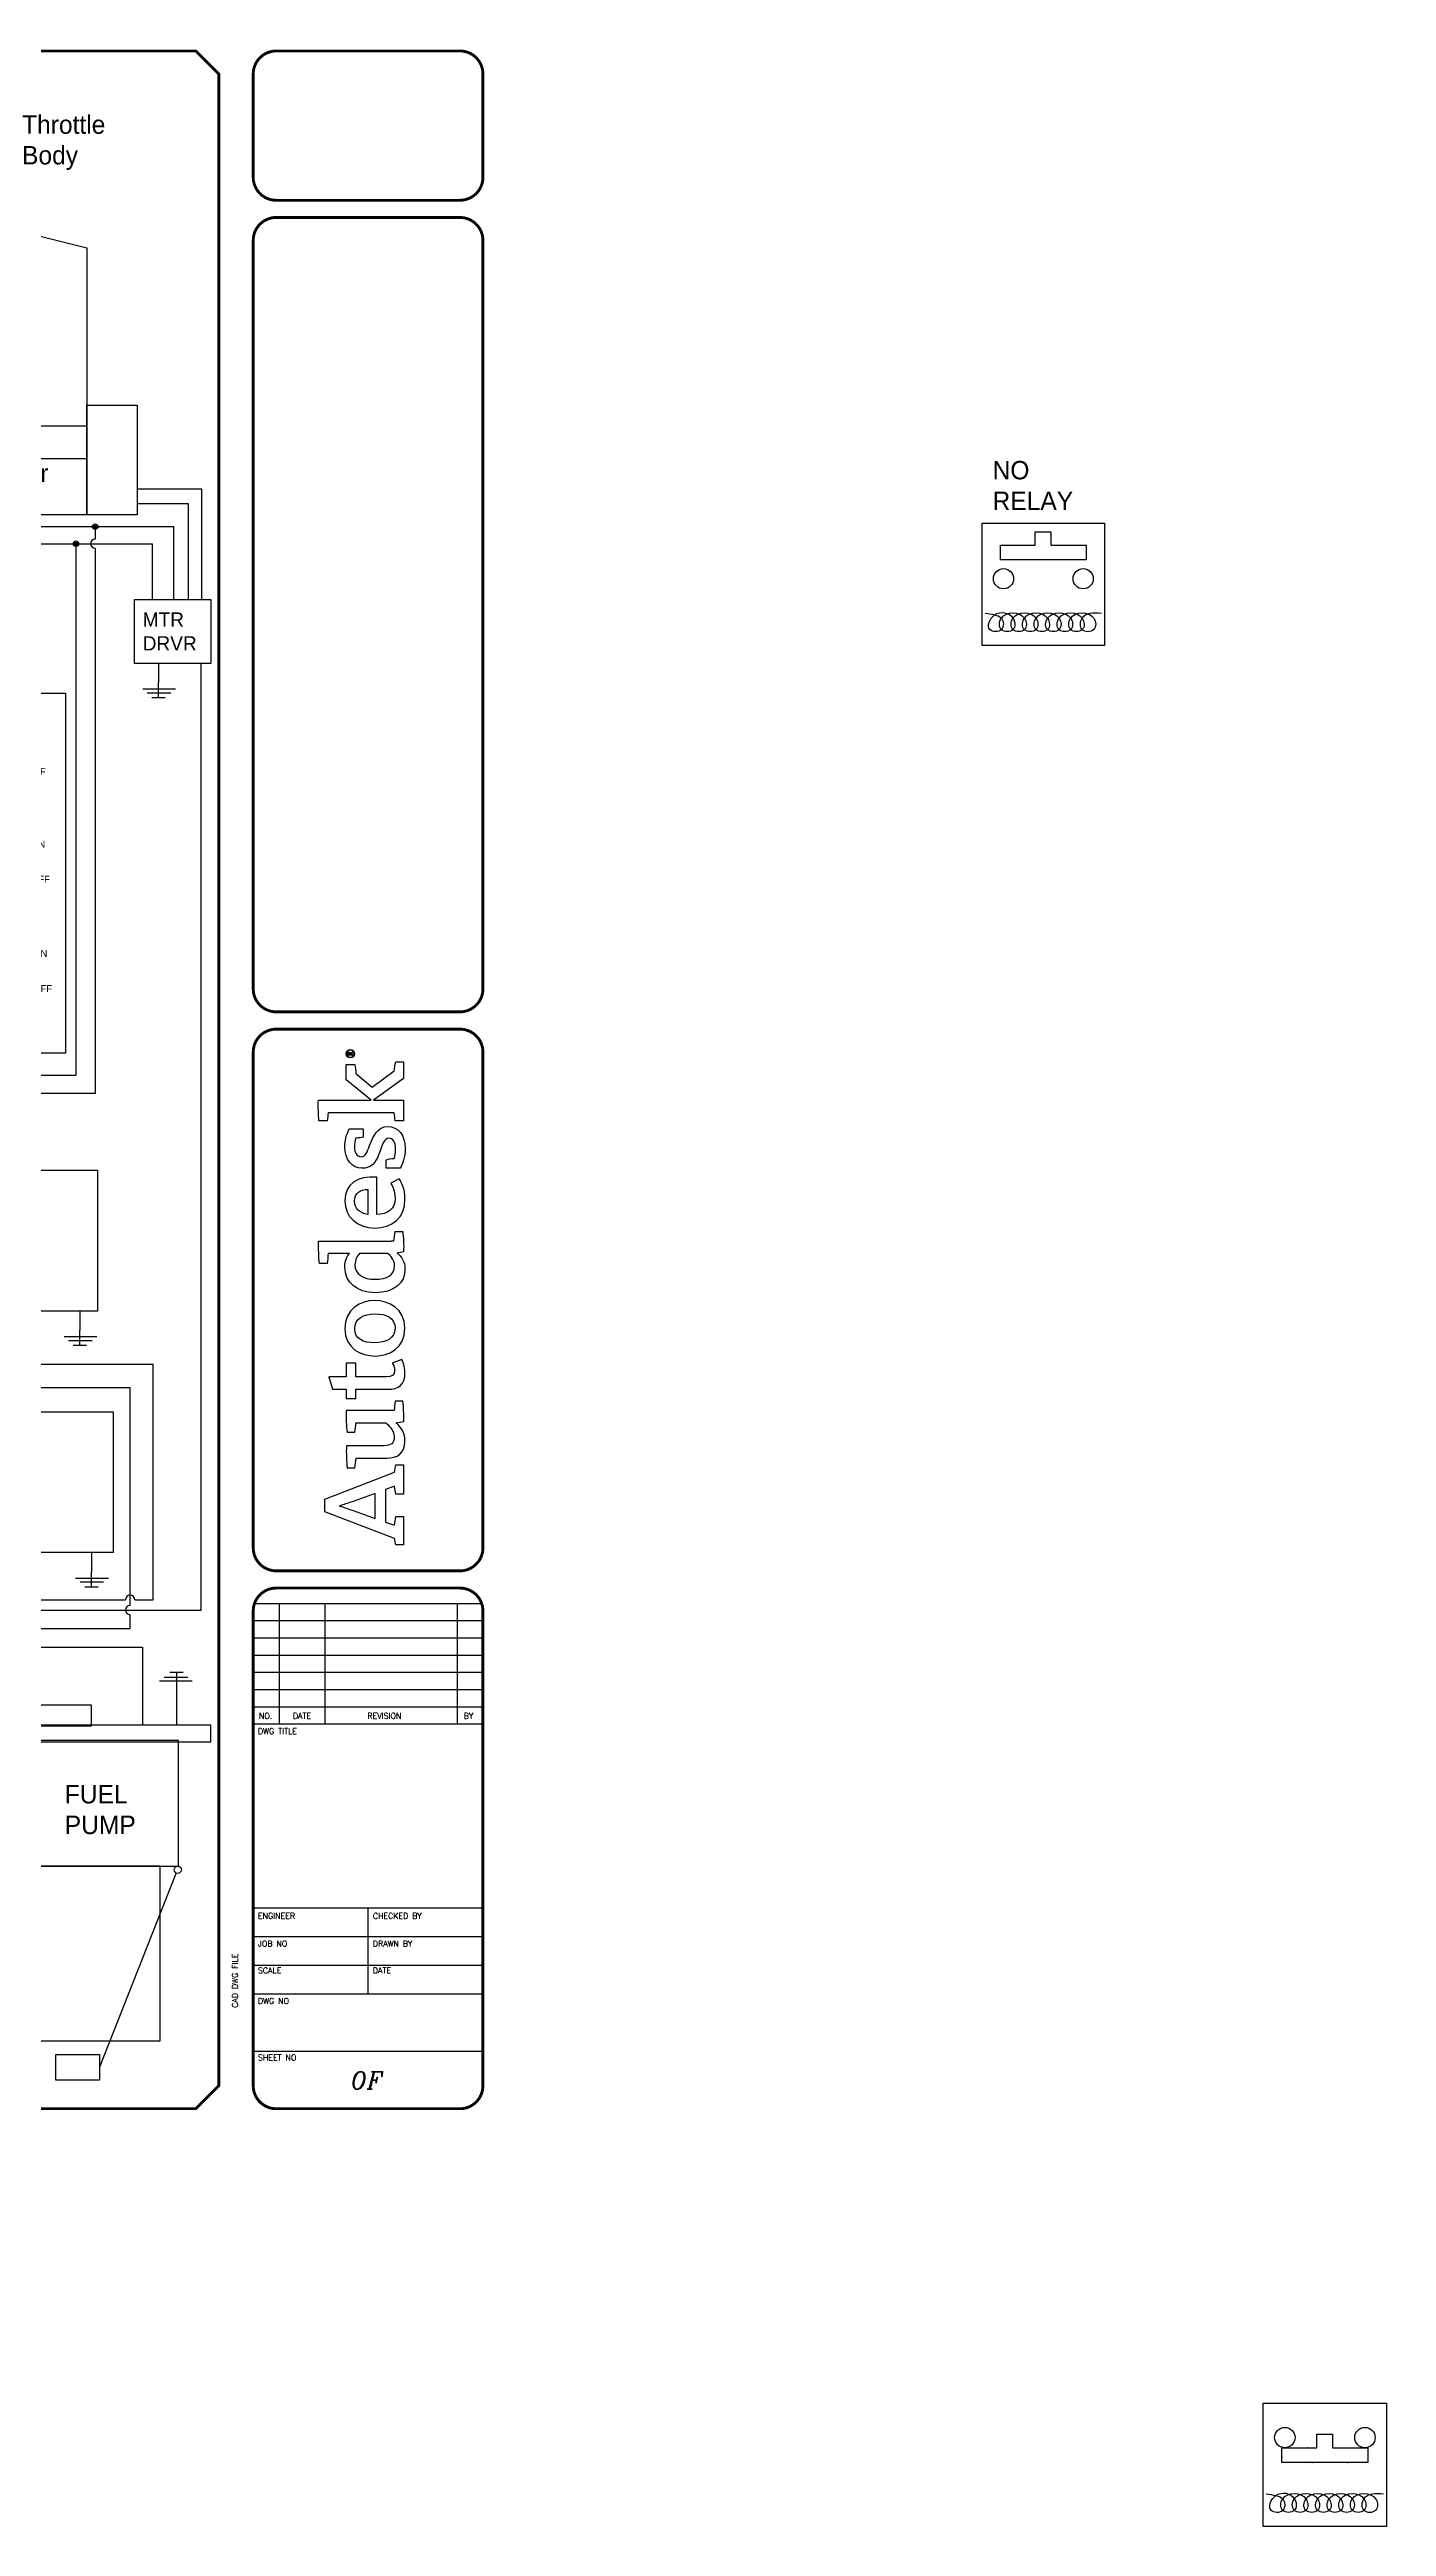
# Model space of a CAD drawing. Header units: inches. Extents: x 0 to 43.3, y -4.5 to 22.4.
# Drawn here: x 28.75 to 43.3, y -4.52 to 22.44 of the extents above; entities that cross this region are included whole.
import ezdxf
from ezdxf.enums import TextEntityAlignment as Align

# ---------------------------------------------------------------- set-up
doc = ezdxf.new("R2010")
doc.units = ezdxf.units.IN
doc.header["$MEASUREMENT"] = 0
for name, color, linetype in [('Analog', 50, 'Continuous'), ('Annotate', 50, 'Continuous'), ('Digital', 170, 'Continuous'), ('LAYER_1', 160, 'Continuous'), ('Power 12v', 10, 'Continuous'), ('Power 5v', 20, 'Continuous'), ('SYMS', 7, 'Continuous'), ('TITLE', 7, 'Continuous'), ('WIRES', 7, 'Continuous')]:
    doc.layers.add(name, color=color, linetype=linetype)
doc.styles.add('ITALIC', font='ITALIC')
doc.styles.add('SIMPLEX', font='SIMPLEX')

# ---------------------------------------------------------------- blocks, each defined once
blk = doc.blocks.new('AI9-BLK2')
at = {"layer": 'LAYER_1', "color": 7}
blk.add_circle((0, 0), 2.03, dxfattribs=at)
blk.add_open_spline([(1.7, 0), (1.7, -1), (1, -1.8), (0, -1.8), (-1, -1.8), (-1.7, -1), (-1.7, 0), (-1.7, 1), (-1, 1.8), (0, 1.8), (1, 1.8), (1.7, 1), (1.7, 0)], degree=3, knots=[0, 0, 0, 0, 1, 1, 1, 2, 2, 2, 3, 3, 3, 4, 4, 4, 4], dxfattribs=at)
blk = doc.blocks.new('AI9-BLK1')
at = {"layer": 'LAYER_1', "color": 7}
for points, knots in [([(0.7, -1.1), (0.7, -1.1), (0.2, -0.4), (0.2, -0.4), (0.1, -0.2), (0, -0.2), (-0.1, -0.1), (0.3, 0), (0.5, 0.2), (0.5, 0.5), (0.5, 0.8), (0.3, 1.1), (-0.2, 1.1), (-0.2, 1.1), (-0.8, 1.1), (-0.8, 1.1), (-0.8, 1.1), (-0.8, -1.1), (-0.8, -1.1), (-0.8, -1.1), (-0.5, -1.1), (-0.5, -1.1), (-0.5, -1.1), (-0.5, -0.1), (-0.5, -0.1), (-0.4, -0.1), (-0.3, -0.2), (-0.2, -0.3), (-0.2, -0.3), (0.3, -1.1), (0.3, -1.1), (0.3, -1.1), (0.7, -1.1), (0.7, -1.1)], [0, 0, 0, 0, 1, 1, 1, 2, 2, 2, 3, 3, 3, 4, 4, 4, 5, 5, 5, 6, 6, 6, 7, 7, 7, 8, 8, 8, 9, 9, 9, 10, 10, 10, 11, 11, 11, 11]), ([(0.2, 0.5), (0.2, 0.2), (-0.1, 0.1), (-0.3, 0.1), (-0.3, 0.1), (-0.5, 0.1), (-0.5, 0.1), (-0.5, 0.1), (-0.5, 0.8), (-0.5, 0.8), (-0.5, 0.8), (-0.2, 0.8), (-0.2, 0.8), (0.1, 0.8), (0.2, 0.7), (0.2, 0.5)], [0, 0, 0, 0, 1, 1, 1, 2, 2, 2, 3, 3, 3, 4, 4, 4, 5, 5, 5, 5])]:
    blk.add_open_spline(points, degree=3, knots=knots, dxfattribs=at)
blk = doc.blocks.new('LOGO')
for points, knots in [([(35.2, 4.3), (35.2, 4.3), (22.1, 38.1), (22.1, 38.1), (22.1, 38.1), (16.1, 38.1), (16.1, 38.1), (16.1, 38.1), (3.2, 4.3), (3.2, 4.3), (2.2, 4.2), (0.9, 4), (0, 3.7), (0, 3.7), (0, 0), (0, 0), (0, 0), (13.7, 0), (13.7, 0), (13.7, 0), (13.7, 3.7), (13.7, 3.7), (12.4, 4), (10.9, 4.3), (9.5, 4.4), (9.5, 4.4), (11.1, 8.8), (11.1, 8.8), (11.1, 8.8), (26.8, 8.8), (26.8, 8.8), (26.8, 8.8), (28.4, 4.3), (28.4, 4.3), (27, 4.2), (25.8, 4), (24.5, 3.7), (24.5, 3.7), (24.5, 0), (24.5, 0), (24.5, 0), (38.7, 0), (38.7, 0), (38.7, 0), (38.7, 3.7), (38.7, 3.7), (37.9, 3.9), (36, 4.3), (35.2, 4.3)], [0, 0, 0, 0, 1, 1, 1, 2, 2, 2, 3, 3, 3, 4, 4, 4, 5, 5, 5, 6, 6, 6, 7, 7, 7, 8, 8, 8, 9, 9, 9, 10, 10, 10, 11, 11, 11, 12, 12, 12, 13, 13, 13, 14, 14, 14, 15, 15, 15, 16, 16, 16, 16]), ([(70.8, 23.1), (70.8, 23.1), (70.8, 27.7), (70.8, 27.7), (70.8, 27.7), (75.3, 27.7), (75.3, 27.7), (75.3, 27.7), (75.3, 34.3), (75.3, 34.3), (75.3, 34.3), (81.3, 36.2), (81.3, 36.2), (81.3, 36.2), (81.3, 27.7), (81.3, 27.7), (81.3, 27.7), (88, 27.7), (88, 27.7), (88, 27.7), (88, 23.1), (88, 23.1), (88, 23.1), (81.3, 23.1), (81.3, 23.1), (81.3, 23.1), (81.3, 8.4), (81.3, 8.4), (81.3, 5.6), (82.1, 4.3), (84.3, 4.3), (86, 4.3), (87.5, 5.1), (88, 5.5), (88, 5.5), (89.7, 0.9), (89.7, 0.9), (88.7, 0.3), (86.5, -0.7), (83.2, -0.7), (77.6, -0.7), (75.3, 2.4), (75.3, 7.4), (75.3, 7.4), (75.3, 23.1), (75.3, 23.1), (75.3, 23.1), (70.8, 23.1), (70.8, 23.1)], [0, 0, 0, 0, 1, 1, 1, 2, 2, 2, 3, 3, 3, 4, 4, 4, 5, 5, 5, 6, 6, 6, 7, 7, 7, 8, 8, 8, 9, 9, 9, 10, 10, 10, 11, 11, 11, 12, 12, 12, 13, 13, 13, 14, 14, 14, 15, 15, 15, 16, 16, 16, 16]), ([(147.1, 4.7), (147.1, 5.4), (147, 6.1), (147, 6.9), (147, 6.9), (147, 41.1), (147, 41.1), (143.4, 41.2), (139.3, 41), (136.1, 40.7), (136.1, 40.7), (136.1, 37), (136.1, 37), (137.7, 36.8), (139.6, 36.6), (141, 36.4), (141, 36.4), (141, 36.4), (141, 36.4), (141, 36.4), (141, 26.2), (141, 26.2), (140, 27.1), (138, 28.4), (134.3, 28.4), (127.3, 28.4), (122, 22.6), (122, 13.8), (122, 4.5), (126.6, -0.7), (133.4, -0.7), (137.1, -0.7), (139.6, 1.1), (141.3, 3.1), (141.3, 2.1), (141.6, 0.6), (141.8, 0), (145.2, -0.2), (148.7, 0.1), (151.7, 0.4), (151.7, 0.4), (151.7, 4.1), (151.7, 4.1), (150.2, 4.2), (148.4, 4.5), (147.1, 4.7)], [0, 0, 0, 0, 1, 1, 1, 2, 2, 2, 3, 3, 3, 4, 4, 4, 5, 5, 5, 6, 6, 6, 7, 7, 7, 8, 8, 8, 9, 9, 9, 10, 10, 10, 11, 11, 11, 12, 12, 12, 13, 13, 13, 14, 14, 14, 15, 15, 15, 15]), ([(229.4, 4.6), (229.4, 4.6), (221.5, 15.2), (221.5, 15.2), (221.5, 15.2), (228, 23), (228, 23), (229.4, 23.1), (231.3, 23.3), (232.4, 23.6), (232.4, 23.6), (232.4, 27.7), (232.4, 27.7), (232.4, 27.7), (225, 27.7), (225, 27.7), (225, 27.7), (215.2, 15.6), (215.2, 15.6), (215.2, 15.6), (215.2, 41.2), (215.2, 41.2), (211.8, 41.3), (208.2, 41.2), (205.1, 40.9), (205.1, 40.9), (205.1, 36.9), (205.1, 36.9), (206.5, 36.8), (208, 36.6), (209.1, 36.5), (209.1, 36.5), (209.1, 4.5), (209.1, 4.5), (207.8, 4.4), (206.3, 4.2), (205.1, 4), (205.1, 4), (205.1, 0), (205.1, 0), (205.1, 0), (215.2, 0), (215.2, 0), (215.2, 0), (215.2, 14.5), (215.2, 14.5), (215.2, 14.5), (225.6, 0), (225.6, 0), (225.6, 0), (233.7, 0), (233.7, 0), (233.7, 0), (233.7, 3.8), (233.7, 3.8), (232.2, 4.2), (230.6, 4.4), (229.4, 4.6)], [0, 0, 0, 0, 1, 1, 1, 2, 2, 2, 3, 3, 3, 4, 4, 4, 5, 5, 5, 6, 6, 6, 7, 7, 7, 8, 8, 8, 9, 9, 9, 10, 10, 10, 11, 11, 11, 12, 12, 12, 13, 13, 13, 14, 14, 14, 15, 15, 15, 16, 16, 16, 17, 17, 17, 18, 18, 18, 19, 19, 19, 19]), ([(12.8, 13.8), (12.8, 13.8), (16.6, 24.3), (16.6, 24.3), (17.8, 27.5), (18.2, 28.8), (18.8, 30.9), (18.8, 30.9), (18.9, 30.9), (18.9, 30.9), (19.6, 28.9), (20, 27.5), (21.1, 24.3), (21.1, 24.3), (24.9, 13.8), (24.9, 13.8), (24.9, 13.8), (12.8, 13.8), (12.8, 13.8)], [0, 0, 0, 0, 1, 1, 1, 2, 2, 2, 3, 3, 3, 4, 4, 4, 5, 5, 5, 6, 6, 6, 6]), ([(59.7, -0.1), (59.5, 0.6), (59.2, 2.6), (59.1, 3.8), (57.8, 2), (54.9, -0.7), (50.2, -0.7), (44.2, -0.7), (42, 3.1), (42, 8.1), (42, 8.1), (42, 22.9), (42, 22.9), (40.6, 23.2), (38.8, 23.4), (37.3, 23.5), (37.3, 23.5), (37.3, 27.3), (37.3, 27.3), (40.3, 27.6), (44.4, 27.8), (48, 27.6), (48, 27.6), (48, 9.3), (48, 9.3), (48, 6.2), (49.1, 4.5), (52.3, 4.5), (55.8, 4.5), (58.4, 7.9), (59, 8.6), (59, 8.6), (59, 23), (59, 23), (57.8, 23.2), (56, 23.4), (54.6, 23.5), (54.6, 23.5), (54.6, 27.3), (54.6, 27.3), (57.6, 27.7), (61.5, 27.8), (65, 27.7), (65, 27.7), (65, 4.6), (65, 4.6), (66.3, 4.4), (68.1, 4.2), (69.6, 4.1), (69.6, 4.1), (69.6, 0.3), (69.6, 0.3), (66.7, 0), (63, -0.2), (59.7, -0.1)], [0, 0, 0, 0, 1, 1, 1, 2, 2, 2, 3, 3, 3, 4, 4, 4, 5, 5, 5, 6, 6, 6, 7, 7, 7, 8, 8, 8, 9, 9, 9, 10, 10, 10, 11, 11, 11, 12, 12, 12, 13, 13, 13, 14, 14, 14, 15, 15, 15, 16, 16, 16, 17, 17, 17, 18, 18, 18, 18]), ([(104.8, -0.7), (95.2, -0.7), (91.4, 7), (91.4, 13.8), (91.4, 20.6), (95.1, 28.4), (104.6, 28.4), (114.1, 28.4), (118.3, 20.8), (118.3, 14), (118.3, 7.2), (114.2, -0.7), (104.8, -0.7)], [0, 0, 0, 0, 1, 1, 1, 2, 2, 2, 3, 3, 3, 4, 4, 4, 4]), ([(167.6, 4.1), (171.4, 4.1), (173.8, 5.5), (175, 6.2), (175, 6.2), (177.1, 2.1), (177.1, 2.1), (175.5, 1.1), (172.6, -0.7), (167.2, -0.7), (158.2, -0.7), (153.3, 5.5), (153.3, 14), (153.3, 22.5), (158.9, 28.4), (166.4, 28.4), (174.6, 28.4), (178.7, 22.5), (177.9, 12.9), (177.9, 12.9), (159.8, 12.9), (159.8, 12.9), (160, 7.9), (162.3, 4.1), (167.6, 4.1)], [0, 0, 0, 0, 1, 1, 1, 2, 2, 2, 3, 3, 3, 4, 4, 4, 5, 5, 5, 6, 6, 6, 7, 7, 7, 8, 8, 8, 8]), ([(193.3, 16.4), (190.2, 17.6), (187.8, 18.3), (187.8, 20.5), (187.8, 22.6), (189.9, 23.7), (192.6, 23.7), (194.1, 23.7), (195.6, 23.5), (196.8, 23.1), (196.9, 21.9), (197.1, 20.1), (197.3, 19.6), (197.3, 19.6), (201.3, 19.6), (201.3, 19.6), (201.3, 19.6), (201.3, 26.1), (201.3, 26.1), (200.2, 26.8), (197.1, 28.4), (192.4, 28.4), (186.5, 28.4), (182.2, 25), (182.2, 20.1), (182.2, 15.7), (184.9, 13.4), (189.1, 11.9), (193.4, 10.4), (196.7, 9.3), (196.7, 7.2), (196.7, 5.1), (195, 3.9), (191.4, 3.9), (189.9, 3.9), (188.1, 4.1), (187, 4.6), (186.9, 5.9), (186.6, 7.8), (186.3, 8.4), (186.3, 8.4), (182.3, 8.4), (182.3, 8.4), (182.3, 8.4), (182.3, 1.6), (182.3, 1.6), (182.3, 1.6), (182.3, 1.6), (182.3, 1.6), (184.1, 0.5), (187.5, -0.8), (191.8, -0.8), (198.3, -0.8), (202.4, 2.6), (202.4, 7.8), (202.4, 12.5), (197.8, 14.6), (193.3, 16.4)], [0, 0, 0, 0, 1, 1, 1, 2, 2, 2, 3, 3, 3, 4, 4, 4, 5, 5, 5, 6, 6, 6, 7, 7, 7, 8, 8, 8, 9, 9, 9, 10, 10, 10, 11, 11, 11, 12, 12, 12, 13, 13, 13, 14, 14, 14, 15, 15, 15, 16, 16, 16, 17, 17, 17, 18, 18, 18, 19, 19, 19, 19]), ([(104.5, 23.6), (99.6, 23.6), (97.8, 19.5), (97.8, 14), (97.8, 8.5), (99.9, 4.1), (104.8, 4.1), (109.8, 4.1), (111.8, 8.2), (111.8, 13.8), (111.8, 19.3), (109.5, 23.6), (104.5, 23.6)], [0, 0, 0, 0, 1, 1, 1, 2, 2, 2, 3, 3, 3, 4, 4, 4, 4]), ([(141, 7.6), (140.3, 6.7), (138.2, 4.3), (135, 4.3), (130.5, 4.3), (128.5, 8.1), (128.5, 13.8), (128.5, 19.6), (130.9, 23.5), (135.4, 23.5), (138.3, 23.5), (139.9, 22.3), (141, 21.3), (141, 21.3), (141, 7.6), (141, 7.6)], [0, 0, 0, 0, 1, 1, 1, 2, 2, 2, 3, 3, 3, 4, 4, 4, 5, 5, 5, 5]), ([(172, 17.3), (171.9, 20.8), (170.4, 23.7), (166.3, 23.7), (162.6, 23.7), (160.6, 21.2), (159.9, 17.3), (159.9, 17.3), (172, 17.3), (172, 17.3)], [0, 0, 0, 0, 1, 1, 1, 2, 2, 2, 3, 3, 3, 3])]:
    blk.add_open_spline(points, degree=3, knots=knots)
for name, p in [('AI9-BLK2', (237.6, 25.7)), ('AI9-BLK1', (237.8, 25.7))]:
    blk.add_blockref(name, p)
blk = doc.blocks.new('Breakout')
blk.add_lwpolyline([(0, 2.995), (2.45, 2.995), (2.45, 0), (0, 0)], close=True)
for points in [[(1.905, 2.291), (1.935, 2.292), (2.05, 2.49), (1.935, 2.689), (1.706, 2.689), (1.592, 2.49), (1.706, 2.292), (1.734, 2.292)], [(0.673, 2.281), (0.704, 2.282), (0.818, 2.48), (0.704, 2.679), (0.475, 2.679), (0.36, 2.48), (0.475, 2.282), (0.503, 2.282)], [(0.681, 1.413), (0.711, 1.414), (0.826, 1.613), (0.711, 1.811), (0.482, 1.811), (0.368, 1.613), (0.482, 1.414), (0.511, 1.414)], [(1.914, 1.409), (1.945, 1.41), (2.059, 1.609), (1.945, 1.807), (1.716, 1.807), (1.601, 1.609), (1.716, 1.41), (1.744, 1.41)], [(0.683, 0.492), (0.713, 0.494), (0.828, 0.692), (0.713, 0.89), (0.484, 0.89), (0.37, 0.692), (0.484, 0.494), (0.512, 0.494)], [(1.927, 0.517), (1.958, 0.518), (2.072, 0.717), (1.958, 0.915), (1.729, 0.915), (1.614, 0.717), (1.729, 0.518), (1.757, 0.519)]]:
    blk.add_lwpolyline(points)
for centre, radius, start, end in [((0.589, 2.481), 0.248, 286.1518, 253.632), ((1.82, 2.49), 0.248, 286.1518, 253.632), ((0.587, 2.478), 0.102, 338.173, 203.081), ((1.819, 2.488), 0.102, 338.173, 203.081), ((0.596, 1.613), 0.248, 286.1518, 253.632), ((1.83, 1.609), 0.248, 286.1518, 253.632), ((0.595, 1.61), 0.102, 338.173, 203.081), ((1.828, 1.606), 0.102, 338.173, 203.081), ((0.598, 0.692), 0.248, 286.1518, 253.632), ((1.843, 0.717), 0.248, 286.1518, 253.632), ((0.597, 0.689), 0.102, 338.173, 203.081), ((1.841, 0.714), 0.102, 338.173, 203.081)]:
    blk.add_arc(centre, radius, start, end)
for points in [[(0.496, 2.49), (0.581, 2.205), (0.597, 2.205), (0.679, 2.488)], [(1.727, 2.5), (1.812, 2.215), (1.828, 2.215), (1.911, 2.498)], [(0.503, 1.622), (0.589, 1.337), (0.604, 1.337), (0.687, 1.62)], [(1.736, 1.618), (1.822, 1.333), (1.837, 1.333), (1.92, 1.616)], [(0.505, 0.701), (0.59, 0.416), (0.606, 0.416), (0.689, 0.7)], [(1.75, 0.726), (1.835, 0.441), (1.851, 0.441), (1.933, 0.724)]]:
    blk.add_spline(points, degree=3)
at = {"layer": 'Annotate', "attachment_point": 1}
for s, width, insert, char_height in [('ON\\P\\P^JOFF', 1.89478, (0.931, 2.666), 0.0584), ('ON\\P\\P^JOFF', 0.51151, (2.13, 2.663), 0.0584), ('Brake 1', 2.52245, (0.287, 2.123), 0.1224), ('Brake 2', 1.17289, (1.468, 2.099), 0.1224), ('ON\\P\\P^JOFF', 6.71642, (0.926, 1.787), 0.0584), ('ON\\P\\P^JOFF', 6.71642, (2.165, 1.767), 0.0584), ('TPS 1', 6.76963, (0.387, 1.202), 0.1224), ('TPS 2', 6.76963, (1.622, 1.209), 0.1224), ('ON\\P\\P^JOFF', 6.71642, (0.924, 0.839), 0.0584), ('ON\\P\\P^JOFF', 6.71642, (2.183, 0.857), 0.0584), ('APPS 1', 6.76963, (0.294, 0.352), 0.1224), ('APPS 2', 6.76963, (1.578, 0.349), 0.1224)]:
    blk.add_mtext_dynamic_manual_height_columns(s, width=width, gutter_width=1, heights=[0], dxfattribs=dict(at, insert=insert, char_height=char_height))
blk = doc.blocks.new('NO relay')
blk.add_lwpolyline([(0, 1.333), (1.333, 1.333), (1.333, 0), (0, 0)], close=True)
for points in [[(0.75, 1.094), (1.134, 1.094), (1.134, 0.932), (0.201, 0.932), (0.201, 1.094), (0.58, 1.094)], [(0.58, 1.094), (0.58, 1.24), (0.75, 1.24), (0.75, 1.094), (0.75, 1.094)]]:
    blk.add_lwpolyline(points)
for centre in [(0.234, 0.728), (1.101, 0.728)]:
    blk.add_circle(centre, 0.11)
blk.add_spline([(0.034, 0.354), (0.137, 0.335), (0.211, 0.299), (0.211, 0.174), (0.086, 0.174), (0.137, 0.335), (0.337, 0.299), (0.337, 0.174), (0.211, 0.174), (0.211, 0.299), (0.462, 0.299), (0.462, 0.174), (0.337, 0.174), (0.337, 0.299), (0.588, 0.299), (0.588, 0.174), (0.462, 0.174), (0.462, 0.299), (0.713, 0.299), (0.713, 0.174), (0.588, 0.174), (0.588, 0.299), (0.839, 0.299), (0.839, 0.174), (0.713, 0.174), (0.713, 0.299), (0.965, 0.299), (0.965, 0.174), (0.839, 0.174), (0.839, 0.299), (1.09, 0.299), (1.09, 0.174), (0.965, 0.174), (0.965, 0.299), (1.216, 0.299), (1.216, 0.174), (1.09, 0.174), (1.09, 0.299), (1.301, 0.354)], degree=3)
at = {"layer": 'Annotate', "insert": (0.115, 2.01), "char_height": 0.2, "attachment_point": 1}
blk.add_mtext_dynamic_manual_height_columns('NO\\PRELAY', width=0.68581, gutter_width=1, heights=[0], dxfattribs=at)
blk = doc.blocks.new('fuel pump')
blk.add_line((2.564, -2.041), (1.731, -4.156))
for points in [[(0.809, -0.028), (0.072, -0.028), (0.072, -0.212), (0.809, -0.212)], [(0.824, -0.427), (1.039, -0.427), (1.039, -0.013), (0.824, -0.013)], [(1.638, -0.443), (1.024, -0.443), (1.024, -0.212), (1.638, -0.212)], [(2.943, -0.431), (0.471, -0.431), (0.471, -0.615), (2.943, -0.615)], [(0.809, -1.966), (2.59, -1.966), (2.59, -0.6), (0.809, -0.6)], [(1.024, -3.869), (2.391, -3.869), (2.391, -1.966), (1.024, -1.966)], [(1.255, -4.016), (1.731, -4.016), (1.731, -4.296), (1.255, -4.296)]]:
    blk.add_lwpolyline(points, close=True)
blk.add_circle((2.581, -2.006), 0.0396)
at = {"layer": 'Analog', "insert": (1.352, -1.084), "char_height": 0.2, "attachment_point": 1}
blk.add_mtext_dynamic_manual_height_columns('FUEL\\PPUMP', width=1.35632, gutter_width=1, heights=[0], dxfattribs=at)
blk = doc.blocks.new('throttle')
for p, q in [((1.401, 4.651), (1.709, 4.651)), ((1.401, 4.368), (1.401, 4.651)), ((1.709, 4.651), (1.709, 4.368)), ((1.48, 4.225), (1.481, 1.439)), ((1.631, 1.439), (1.63, 4.225)), ((3.066, 3.148), (4.025, 2.908)), ((0, 0), (0, 2.823)), ((0, 2.823), (0.012, 2.823)), ((4.025, 2.908), (4.025, 0)), ((3.063, 2.501), (3.063, 0.967)), ((4.025, 0.967), (0, 0.966)), ((4.025, 0.612), (2.5, 0.612)), ((2.5, 0.612), (2.5, 0.287)), ((2.5, 0.287), (0, 0.294)), ((4.025, 0), (0, 0))]:
    blk.add_line(p, q)
blk.add_lwpolyline([(4.025, 1.194), (4.573, 1.194), (4.573, 0.001), (4.025, 0.001)], close=True)
for centre, radius in [((1.555, 2.832), 1.544), ((0.489, 4.201), 0.128), ((1.555, 2.832), 1.395), ((2.637, 4.176), 0.128), ((0.488, 1.44), 0.128), ((2.631, 1.449), 0.128)]:
    blk.add_circle(centre, radius)
for centre, radius, start, end in [((0.543, 4.115), 0.385, 18.0747, 238.446), ((2.581, 4.083), 0.385, 302.343, 158.0904), ((1.715, 2.832), 1.413, 99.5776, 260.4473), ((1.42, 2.832), 1.409, 278.6378, 81.4103)]:
    blk.add_arc(centre, radius, start, end)
at = {"layer": 'Annotate', "attachment_point": 1}
for s, width, insert, char_height in [('Throttle\\PBody', 1.21674, (3.319, 4.349), 0.2), ('Motor\\P+-', 0.60232, (2.946, 0.552), 0.193), ('PWR', 0.83012, (0.037, 0.256), 0.2), ('REF', 0.927, (0.816, 0.245), 0.2), ('TPS1&2', 0.60232, (1.519, 0.259), 0.2)]:
    blk.add_mtext_dynamic_manual_height_columns(s, width=width, gutter_width=1, heights=[0], dxfattribs=dict(at, insert=insert, char_height=char_height))
blk = doc.blocks.new('Ground')
at = {"layer": 'WIRES'}
for p, q in [((0, -0.164), (0, 0)), ((-0.173, -0.07), (0.185, -0.07)), ((-0.124, -0.112), (0.133, -0.112)), ((-0.073, -0.164), (0.073, -0.164))]:
    blk.add_line(p, q, dxfattribs=at)
blk = doc.blocks.new('WDDOT')
for radius in [0.03, 0.0187, 0.00929]:
    blk.add_circle((0, 0), radius)

msp = doc.modelspace()

# ---------------------------------------------------------------- linework, layer by layer
msp.add_lwpolyline([(41.961, -3.174), (43.303, -3.174), (43.303, -4.515), (41.961, -4.515)], close=True)
for points in [[(42.716, -3.659), (43.102, -3.659), (43.102, -3.821), (42.163, -3.821), (42.163, -3.659), (42.545, -3.659)], [(42.545, -3.659), (42.545, -3.512), (42.716, -3.512), (42.716, -3.659), (42.716, -3.659)]]:
    msp.add_lwpolyline(points)
for centre in [(42.197, -3.548), (43.069, -3.548)]:
    msp.add_circle(centre, 0.111)
msp.add_spline([(41.995, -4.159), (42.099, -4.179), (42.174, -4.214), (42.174, -4.341), (42.047, -4.341), (42.099, -4.179), (42.3, -4.214), (42.3, -4.341), (42.174, -4.341), (42.174, -4.214), (42.426, -4.214), (42.426, -4.341), (42.3, -4.341), (42.3, -4.214), (42.553, -4.214), (42.553, -4.341), (42.426, -4.341), (42.426, -4.214), (42.679, -4.214), (42.679, -4.341), (42.553, -4.341), (42.553, -4.214), (42.806, -4.214), (42.806, -4.341), (42.679, -4.341), (42.679, -4.214), (42.932, -4.214), (42.932, -4.341), (42.806, -4.341), (42.806, -4.214), (43.058, -4.214), (43.058, -4.341), (42.932, -4.341), (42.932, -4.214), (43.185, -4.214), (43.185, -4.341), (43.058, -4.341), (43.058, -4.214), (43.27, -4.159)], degree=3)
for p in [(42.163, -3.765), (42.443, -3.659), (43.102, -3.659), (42.493, -3.821), (42.879, -3.821)]:
    msp.add_point(p)
at = {"layer": 'Digital'}
for p, q in [((30.403, 5.458), (30.402, 15.762)), ((29.88, 8.131), (26.164, 8.131)), ((29.88, 5.57), (29.88, 8.131)), ((29.629, 7.878), (25.978, 7.878)), ((29.629, 5.508), (29.629, 7.878)), ((25.542, 5.458), (30.403, 5.458)), ((27.236, 5.57), (29.579, 5.57)), ((29.629, 5.259), (29.629, 5.408)), ((29.679, 5.57), (29.88, 5.57)), ((26.494, 5.259), (29.629, 5.259))]:
    msp.add_line(p, q, dxfattribs=at)
for centre, start, end in [((29.629, 5.57), 0, 180), ((29.629, 5.458), 90, 270)]:
    msp.add_arc(centre, 0.05, start, end, dxfattribs=at)
at = {"layer": 'Power 12v'}
for p, q in [((27.703, 17.25), (30.104, 17.25)), ((29.249, 17.25), (29.249, 17.114)), ((29.249, 17.014), (29.249, 11.081)), ((30.104, 16.456), (30.104, 17.25)), ((29.249, 11.081), (25.835, 11.081)), ((27.411, 5.056), (29.764, 5.056)), ((29.764, 5.056), (29.764, 4.207))]:
    msp.add_line(p, q, dxfattribs=at)
msp.add_arc((29.249, 17.064), 0.05, 90, 270, dxfattribs=at)
at = {"layer": 'Power 5v'}
for p, q in [((27.703, 17.064), (29.871, 17.064)), ((29.04, 17.064), (29.04, 11.276)), ((29.871, 16.456), (29.871, 17.064)), ((29.04, 11.276), (25.602, 11.276))]:
    msp.add_line(p, q, dxfattribs=at)
at = {"layer": 'TITLE'}
for p, q in [((30.594, 22.177), (30.594, 20.781)), ((30.969, 5.531), (33.469, 5.531)), ((31.25, 5.531), (31.25, 4.219)), ((31.75, 5.531), (31.75, 4.219)), ((33.188, 5.531), (33.188, 4.219)), ((30.969, 5.344), (33.469, 5.344)), ((30.969, 5.156), (33.469, 5.156)), ((30.969, 4.969), (33.469, 4.969)), ((30.969, 4.781), (33.469, 4.781)), ((30.969, 4.594), (33.469, 4.594)), ((30.969, 4.406), (33.469, 4.406)), ((30.969, 4.219), (33.469, 4.219)), ((30.594, 0.281), (30.594, 2.214)), ((30.969, 2.219), (33.469, 2.219)), ((32.219, 1.281), (32.219, 2.219)), ((30.969, 1.906), (33.469, 1.906)), ((30.969, 1.594), (33.469, 1.594)), ((30.969, 1.281), (33.469, 1.281)), ((30.969, 0.656), (33.469, 0.656))]:
    msp.add_line(p, q, dxfattribs=at)
at = {"layer": 'TITLE', "const_width": 0.0312}
msp.add_lwpolyline([(30.594, 0.281), (30.594, 22.177), (30.344, 22.427), (0.281, 22.427), (0.031, 22.177), (0.031, 0.281), (0.281, 0.031), (30.344, 0.031)], close=True, dxfattribs=at)
for points in [[(31.219, 22.427, 0.414214), (30.969, 22.177, 0.414214)], [(33.469, 22.177, 0.414214), (33.219, 22.427, 0.414214)], [(30.969, 21.052, 0.414214), (31.219, 20.802, 0.414214)], [(33.219, 20.802, 0.414214), (33.469, 21.052, 0.414214)], [(31.219, 20.615, 0.414214), (30.969, 20.365, 0.414214)], [(33.469, 20.365, 0.414214), (33.219, 20.615, 0.414214)], [(30.969, 12.219, 0.414214), (31.219, 11.969, 0.414214)], [(33.219, 11.969, 0.414214), (33.469, 12.219, 0.414214)], [(31.219, 11.781, 0.414214), (30.969, 11.531, 0.414214)], [(33.469, 11.531, 0.414214), (33.219, 11.781, 0.414214)], [(30.969, 6.135, 0.414214), (31.219, 5.885, 0.414214)], [(33.219, 5.885, 0.414214), (33.469, 6.135, 0.414214)], [(31.219, 5.698, 0.414214), (30.969, 5.448, 0.414214)], [(33.469, 5.448, 0.414214), (33.219, 5.698, 0.414214)], [(30.969, 0.281, 0.414214), (31.219, 0.031, 0.414214)], [(33.219, 0.031, 0.414214), (33.469, 0.281, 0.414214)]]:
    msp.add_lwpolyline(points, format="xyb", dxfattribs=at)
for points in [[(33.219, 22.427), (31.219, 22.427)], [(30.969, 22.177), (30.969, 21.052)], [(33.469, 22.177), (33.469, 21.052)], [(33.219, 20.802), (31.219, 20.802)], [(33.219, 20.615), (31.219, 20.615)], [(30.969, 20.365), (30.969, 12.219)], [(33.469, 20.365), (33.469, 12.219)], [(31.219, 11.969), (33.219, 11.969)], [(31.219, 11.781), (33.219, 11.781)], [(31.219, 5.885), (33.219, 5.885)], [(31.219, 5.698), (33.219, 5.698)], [(30.969, 5.448), (30.969, 0.281)], [(33.469, 5.448), (33.469, 0.281)], [(31.219, 0.031), (33.219, 0.031)]]:
    msp.add_lwpolyline(points, dxfattribs=at)
at = {"layer": 'TITLE', "color": 7, "const_width": 0.0312}
for points in [[(30.969, 11.531), (30.969, 6.135)], [(33.469, 11.531), (33.469, 6.135)]]:
    msp.add_lwpolyline(points, dxfattribs=at)
at = {"layer": 'WIRES'}
for p, q in [((30.411, 17.657), (29.708, 17.657)), ((30.411, 16.456), (30.411, 17.657)), ((30.266, 17.499), (29.707, 17.499)), ((30.266, 16.456), (30.266, 17.499)), ((29.939, 15.762), (29.939, 15.553)), ((29.083, 8.713), (29.083, 8.505)), ((29.208, 6.084), (29.208, 5.876)), ((30.133, 4.614), (30.133, 4.206))]:
    msp.add_line(p, q, dxfattribs=at)
for points in [[(29.676, 16.456), (30.508, 16.456), (30.508, 15.762), (29.676, 15.762)], [(26.548, 10.246), (29.274, 10.246), (29.274, 8.713), (26.548, 8.713)], [(26.719, 7.616), (29.446, 7.616), (29.446, 6.084), (26.719, 6.084)]]:
    msp.add_lwpolyline(points, close=True, dxfattribs=at)

# ---------------------------------------------------------------- block references
for name, p in [('Ground', (29.939, 15.553)), ('Ground', (29.083, 8.505)), ('Ground', (29.208, 5.876)), ('fuel pump', (27.566, 4.638))]:
    msp.add_blockref(name, p)
at = {"xscale": 0.02250000000000085, "yscale": 0.02250000000000085, "zscale": 0.02250000000000085, "rotation": 90}
msp.add_blockref('LOGO', (32.605, 6.167), dxfattribs=at)
at = {"rotation": 180}
msp.add_blockref('Ground', (30.133, 4.614), dxfattribs=at)
at = {"layer": 'SYMS'}
for p in [(29.249, 17.25), (29.04, 17.064)]:
    msp.add_blockref('WDDOT', p, dxfattribs=at)
at = {"layer": 'WIRES'}
for name, p in [('throttle', (25.134, 17.377)), ('NO relay', (38.901, 15.955))]:
    msp.add_blockref(name, p, dxfattribs=at)
at = {"layer": 'WIRES', "xscale": 1.308212161221744, "yscale": 1.308212161221744, "zscale": 1.308212161221744}
msp.add_blockref('Breakout', (25.719, 11.521), dxfattribs=at)

# ---------------------------------------------------------------- texts
at = {"layer": 'Annotate', "insert": (29.766, 16.316), "char_height": 0.1552, "attachment_point": 1}
msp.add_mtext_dynamic_manual_height_columns('MTR\\PDRVR', width=0.68581, gutter_width=1, heights=[0], dxfattribs=at)
at = {"layer": 'TITLE', "color": 1}
for s, height, style, p in [('NO.', 0.0625, 'SIMPLEX', (31.104, 4.307)), ('DATE', 0.0625, 'SIMPLEX', (31.5, 4.307)), ('REVISION', 0.0625, 'SIMPLEX', (32.396, 4.307)), ('BY', 0.0625, 'SIMPLEX', (33.313, 4.307)), ('OF', 0.1875, 'ITALIC', (32.208, 0.339))]:
    msp.add_text(s, height=height, dxfattribs=dict(at, style=style)).set_placement(p, align=Align.MIDDLE)
at = {"layer": 'TITLE', "color": 1, "style": 'SIMPLEX'}
for s, p in [('DWG TITLE', (31.021, 4.109)), ('ENGINEER', (31.021, 2.099)), ('CHECKED BY', (32.271, 2.099)), ('JOB NO', (31.021, 1.797)), ('DRAWN BY', (32.271, 1.797)), ('SCALE', (31.021, 1.505)), ('DATE', (32.271, 1.505)), ('DWG NO', (31.021, 1.172)), ('SHEET NO', (31.021, 0.557))]:
    msp.add_text(s, height=0.0625, dxfattribs=at).set_placement(p)
msp.add_text('CAD DWG FILE', height=0.0625, rotation=90, dxfattribs=at).set_placement((30.802, 1.13))

doc.saveas('drawing.dxf')
